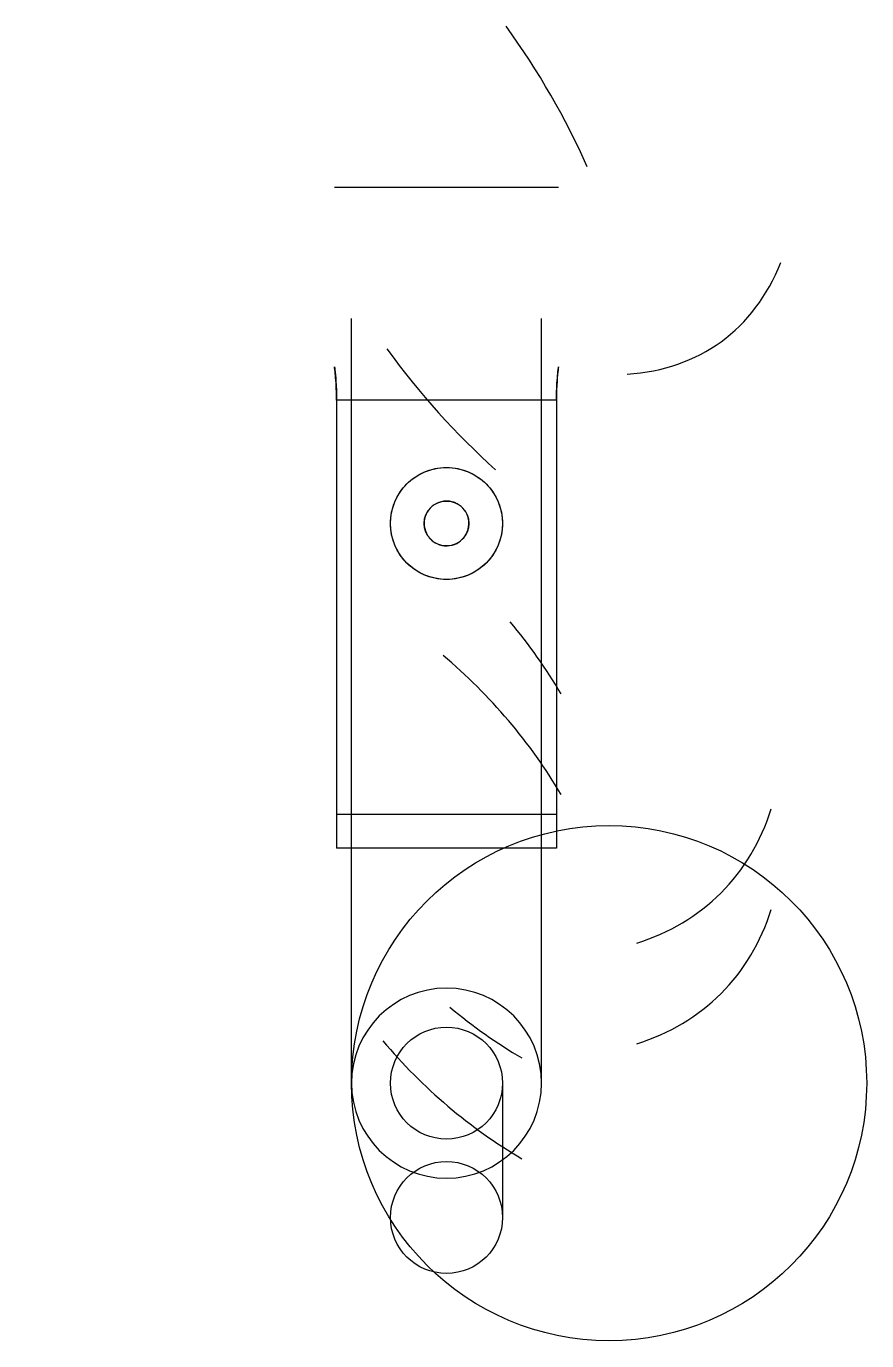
# Model space of a CAD drawing. Header units: millimetres. Extents: x -38 to 38, y -23 to 94.
import ezdxf

# ---------------------------------------------------------------- set-up
doc = ezdxf.new("R2010")
doc.units = ezdxf.units.MM
doc.layers.add('Body', color=7, linetype='CONTINUOUS')

msp = doc.modelspace()

# ---------------------------------------------------------------- linework, layer by layer
at = {"layer": 'Body'}
for p, q in [((10, 80), (-10, 80)), ((10, 80), (-10, 80)), ((-8.49, 0, 8.49), (-8.49, 68.32, 8.49)), ((-8.49, 18.51, -8.49), (-8.49, 68.32, -8.49)), ((-8.49, 0, 8.49), (-8.49, 68.32, 8.49)), ((-8.49, 18.51, -8.49), (-8.49, 68.32, -8.49)), ((8.49, 0, 8.49), (8.49, 68.32, 8.49)), ((8.49, 0, 8.49), (8.49, 68.32, 8.49)), ((8.49, 18.51, -8.49), (8.49, 68.32, -8.49)), ((8.49, 18.51, -8.49), (8.49, 68.32, -8.49)), ((-9.82, 61, 3), (-9.82, 21, 3)), ((-9.82, 61, -3), (-9.82, 24, -3)), ((9.82, 61, 3), (-9.82, 61, 3)), ((-9.82, 61, 3), (-9.82, 21, 3)), ((9.82, 61, 3), (-9.82, 61, 3)), ((9.82, 61, -3), (-9.82, 61, -3)), ((9.82, 61, -3), (-9.82, 61, -3)), ((-9.82, 61, -3), (-9.82, 24, -3)), ((9.82, 61, -3), (9.82, 24, -3)), ((9.82, 61, 3), (9.82, 21, 3)), ((9.82, 61, 3), (9.82, 21, 3)), ((9.82, 61, -3), (9.82, 24, -3)), ((-5, 50, -9.48), (-5, 50, -6)), ((-5, 50, -9.48), (-5, 50, -6)), ((-2, 50, 3), (-2, 50, 9.92)), ((-2, 50, 3), (-2, 50, 9.92)), ((-2, 50, -6), (-2, 50, -3)), ((-2, 50, -6), (-2, 50, -3)), ((9.82, 24, -3), (-9.82, 24, -3)), ((9.82, 24, -3), (-9.82, 24, -3)), ((9.82, 21, 3), (-9.82, 21, 3)), ((9.82, 21, 3), (-9.82, 21, 3)), ((-8.49, 0, -8.49), (-8.49, 9.51, -8.49)), ((-8.49, 0, -8.49), (-8.49, 9.51, -8.49)), ((8.49, 0, -8.49), (8.49, 9.51, -8.49)), ((8.49, 0, -8.49), (8.49, 9.51, -8.49)), ((5, 0), (5, -12)), ((5, 0), (5, -12))]:
    msp.add_line(p, q, dxfattribs=at)
for centre, radius in [((0, 50, -6), 5), ((0, 50, -6), 5), ((0, 50, 3), 2), ((0, 50, 3), 2), ((0, 50, -3), 2), ((0, 50, -6), 2), ((0, 50, -3), 2), ((0, 50, -6), 2), ((0, 0), 5), ((0, 0), 5), ((0, -12), 5), ((0, -12), 5)]:
    msp.add_circle(centre, radius, dxfattribs=at)
for centre, radius, start, end in [((-14.52, 0), 23.01, 0, 0), ((-14.52, 0), 23.01, 0, 0), ((14.52, 0), 23.01, 180, -180), ((14.52, 0), 23.01, 180, -180), ((0, 0, -14.52), 8.49, 0, 180), ((0, 0, -14.52), 8.49, 0, 180), ((0, 0, 14.52), 8.49, -180, 0), ((0, 0, 14.52), 8.49, -180, 0)]:
    msp.add_arc(centre, radius, start, end, dxfattribs=at)
for centre, major_axis, ratio, start_param, end_param in [((-14.52, 80), (24.52, -33.75), 0.587785, -5.06569, -4.712389), ((-14.52, 80), (24.52, -33.75), 0.587785, -5.06569, -4.712389), ((-14.52, 80), (24.52, -33.75), 0.587785, 1.217495, 1.570796), ((-14.52, 80), (24.52, -33.75), 0.587785, 1.217495, 1.570796), ((0, 99.99, -14.52), (24.52, -33.75), 0.587785, -0.353301, -5.929884), ((0, 99.99, -14.52), (24.52, -33.75), 0.587785, -0.353301, -5.929884), ((0, 99.99, 14.52), (24.52, -33.75), 0.587785, 5.929884, 0.353301), ((0, 99.99, 14.52), (24.52, -33.75), 0.587785, 5.929884, 0.353301), ((14.52, 80), (24.52, -33.75), 0.587785, 4.712389, 5.06569), ((14.52, 80), (24.52, -33.75), 0.587785, -1.570796, -1.217495), ((14.52, 80), (24.52, -33.75), 0.587785, -1.570796, -1.217495), ((14.52, 80), (24.52, -33.75), 0.587785, 4.712389, 5.06569), ((-14.52, 27), (24.52, -24.52), 0.707107, 1.217495, 1.448161), ((-14.52, 27), (24.52, -24.52), 0.707107, 1.217495, 1.448161), ((-14.52, 18), (24.52, -24.52), 0.707107, 1.217495, 1.693432), ((-14.52, 18), (24.52, -24.52), 0.707107, 1.217495, 1.693432), ((0, 41.52, 14.52), (24.52, -24.52), 0.707107, 0, 0.353301), ((0, 41.52, 14.52), (24.52, -24.52), 0.707107, 0, 0.353301), ((0, 41.52, 14.52), (24.52, -24.52), 0.707107, 5.929884, 0), ((0, 41.52, 14.52), (24.52, -24.52), 0.707107, 5.929884, 0), ((0, 32.52, 14.52), (24.52, -24.52), 0.707107, 0, 0.353301), ((0, 32.52, 14.52), (24.52, -24.52), 0.707107, 0, 0.353301), ((0, 32.52, 14.52), (24.52, -24.52), 0.707107, 5.929884, 0), ((0, 32.52, 14.52), (24.52, -24.52), 0.707107, 5.929884, 0), ((14.52, 27), (24.52, -24.52), 0.707107, 4.835025, 5.06569), ((14.52, 27), (24.52, -24.52), 0.707107, 4.835025, 5.06569), ((14.52, 18), (24.52, -24.52), 0.707107, 4.589753, 5.06569), ((14.52, 18), (24.52, -24.52), 0.707107, 4.589753, 5.06569)]:
    msp.add_ellipse(centre, major_axis=major_axis, ratio=ratio, start_param=start_param, end_param=end_param, dxfattribs=at)
for points, knots in [([(-10, 64), (-10, 64, 0.61), (-9.98, 63.81, 1.19), (-9.95, 63.52, 1.63), (-9.91, 63.21, 2.11), (-9.88, 62.8, 2.45), (-9.85, 62.36, 2.67), (-9.83, 61.93, 2.89), (-9.82, 61.46, 3), (-9.82, 61, 3)], [0, 0, 0, 0, 0.318692, 0.318692, 0.318692, 0.659346, 0.659346, 0.659346, 1, 1, 1, 1]), ([(-9.82, 61, -3), (-9.82, 61.7, -3), (-9.85, 62.42, -2.76), (-9.9, 63.01, -2.23), (-9.92, 63.28, -1.99), (-9.95, 63.53, -1.66), (-9.97, 63.71, -1.28), (-9.99, 63.89, -0.9), (-10, 64, -0.46), (-10, 64)], [0, 0, 0, 0, 0.519705, 0.519705, 0.519705, 0.759852, 0.759852, 0.759852, 1, 1, 1, 1]), ([(-10, 64), (-10, 64, 0.61), (-9.98, 63.81, 1.19), (-9.95, 63.52, 1.63), (-9.91, 63.21, 2.11), (-9.88, 62.8, 2.45), (-9.85, 62.36, 2.67), (-9.83, 61.93, 2.89), (-9.82, 61.46, 3), (-9.82, 61, 3)], [0, 0, 0, 0, 0.318692, 0.318692, 0.318692, 0.659346, 0.659346, 0.659346, 1, 1, 1, 1]), ([(-9.82, 61, -3), (-9.82, 61.7, -3), (-9.85, 62.42, -2.76), (-9.9, 63.01, -2.23), (-9.92, 63.28, -1.99), (-9.95, 63.53, -1.66), (-9.97, 63.71, -1.28), (-9.99, 63.89, -0.9), (-10, 64, -0.46), (-10, 64)], [0, 0, 0, 0, 0.519705, 0.519705, 0.519705, 0.759852, 0.759852, 0.759852, 1, 1, 1, 1]), ([(9.82, 61, -3), (9.82, 61.7, -3), (9.85, 62.42, -2.76), (9.9, 63.01, -2.23), (9.92, 63.28, -1.99), (9.95, 63.53, -1.66), (9.97, 63.71, -1.28), (9.99, 63.89, -0.9), (10, 64, -0.46), (10, 64)], [0, 0, 0, 0, 0.519705, 0.519705, 0.519705, 0.759852, 0.759852, 0.759852, 1, 1, 1, 1]), ([(10, 64), (10, 64, 0.61), (9.98, 63.81, 1.19), (9.95, 63.52, 1.63), (9.91, 63.21, 2.11), (9.88, 62.8, 2.45), (9.85, 62.36, 2.67), (9.83, 61.93, 2.89), (9.82, 61.46, 3), (9.82, 61, 3)], [0, 0, 0, 0, 0.318692, 0.318692, 0.318692, 0.659346, 0.659346, 0.659346, 1, 1, 1, 1]), ([(9.82, 61, -3), (9.82, 61.7, -3), (9.85, 62.42, -2.76), (9.9, 63.01, -2.23), (9.92, 63.28, -1.99), (9.95, 63.53, -1.66), (9.97, 63.71, -1.28), (9.99, 63.89, -0.9), (10, 64, -0.46), (10, 64)], [0, 0, 0, 0, 0.519705, 0.519705, 0.519705, 0.759852, 0.759852, 0.759852, 1, 1, 1, 1]), ([(10, 64), (10, 64, 0.61), (9.98, 63.81, 1.19), (9.95, 63.52, 1.63), (9.91, 63.21, 2.11), (9.88, 62.8, 2.45), (9.85, 62.36, 2.67), (9.83, 61.93, 2.89), (9.82, 61.46, 3), (9.82, 61, 3)], [0, 0, 0, 0, 0.318692, 0.318692, 0.318692, 0.659346, 0.659346, 0.659346, 1, 1, 1, 1]), ([(-5, 50, -9.48), (-5, 50.63, -9.48), (-4.88, 51.25, -9.51), (-4.64, 51.85, -9.56), (-4.4, 52.45, -9.6), (-4.04, 53.03, -9.67), (-3.54, 53.54, -9.74), (-3.13, 53.94, -9.8), (-2.62, 54.31, -9.87), (-2.01, 54.58, -9.92), (-1.41, 54.84, -9.97), (-0.72, 55, -10), (0, 55, -10)], [0, 0, 0, 0, 0.0694365, 0.0694365, 0.0694365, 0.138873, 0.138873, 0.138873, 0.1944365, 0.1944365, 0.1944365, 0.25, 0.25, 0.25, 0.25]), ([(-5, 50, -9.48), (-5, 50.63, -9.48), (-4.88, 51.25, -9.51), (-4.64, 51.85, -9.56), (-4.4, 52.45, -9.6), (-4.04, 53.03, -9.67), (-3.54, 53.54, -9.74), (-3.13, 53.94, -9.8), (-2.62, 54.31, -9.87), (-2.01, 54.58, -9.92), (-1.41, 54.84, -9.97), (-0.72, 55, -10), (0, 55, -10)], [0, 0, 0, 0, 0.0694365, 0.0694365, 0.0694365, 0.138873, 0.138873, 0.138873, 0.1944365, 0.1944365, 0.1944365, 0.25, 0.25, 0.25, 0.25]), ([(0, 55, -10), (0, 55, -10), (0, 55, -10), (0, 55, -10), (0.72, 55, -10), (1.41, 54.84, -9.97), (2.01, 54.58, -9.92), (2.62, 54.31, -9.87), (3.13, 53.94, -9.8), (3.54, 53.54, -9.74), (4.04, 53.03, -9.67), (4.4, 52.45, -9.6), (4.64, 51.85, -9.56), (4.88, 51.25, -9.51), (5, 50.63, -9.48), (5, 50, -9.48), (5, 49.37, -9.48), (4.88, 48.75, -9.51), (4.64, 48.15, -9.56), (4.4, 47.55, -9.6), (4.04, 46.97, -9.67), (3.54, 46.46, -9.74), (3.13, 46.06, -9.8), (2.62, 45.69, -9.87), (2.01, 45.42, -9.92), (1.41, 45.16, -9.97), (0.72, 45, -10), (0, 45, -10)], [0.25, 0.25, 0.25, 0.25, 0.25, 0.25, 0.25, 0.3055635, 0.3055635, 0.3055635, 0.361127, 0.361127, 0.361127, 0.4305635, 0.4305635, 0.4305635, 0.5, 0.5, 0.5, 0.5694365, 0.5694365, 0.5694365, 0.638873, 0.638873, 0.638873, 0.6944365, 0.6944365, 0.6944365, 0.75, 0.75, 0.75, 0.75]), ([(0, 55, -10), (0, 55, -10), (0, 55, -10), (0, 55, -10), (0.72, 55, -10), (1.41, 54.84, -9.97), (2.01, 54.58, -9.92), (2.62, 54.31, -9.87), (3.13, 53.94, -9.8), (3.54, 53.54, -9.74), (4.04, 53.03, -9.67), (4.4, 52.45, -9.6), (4.64, 51.85, -9.56), (4.88, 51.25, -9.51), (5, 50.63, -9.48), (5, 50, -9.48), (5, 49.37, -9.48), (4.88, 48.75, -9.51), (4.64, 48.15, -9.56), (4.4, 47.55, -9.6), (4.04, 46.97, -9.67), (3.54, 46.46, -9.74), (3.13, 46.06, -9.8), (2.62, 45.69, -9.87), (2.01, 45.42, -9.92), (1.41, 45.16, -9.97), (0.72, 45, -10), (0, 45, -10)], [0.25, 0.25, 0.25, 0.25, 0.25, 0.25, 0.25, 0.3055635, 0.3055635, 0.3055635, 0.361127, 0.361127, 0.361127, 0.4305635, 0.4305635, 0.4305635, 0.5, 0.5, 0.5, 0.5694365, 0.5694365, 0.5694365, 0.638873, 0.638873, 0.638873, 0.6944365, 0.6944365, 0.6944365, 0.75, 0.75, 0.75, 0.75]), ([(-2, 50, 9.92), (-2, 50.55, 9.92), (-1.77, 51.12, 9.94), (-1.27, 51.54, 9.97), (-1.06, 51.72, 9.98), (-0.78, 51.87, 9.99), (-0.47, 51.94, 10), (-0.16, 52.02, 10), (0.18, 52.02, 10), (0.5, 51.94, 9.99), (1.15, 51.77, 9.98), (1.59, 51.32, 9.95), (1.81, 50.85, 9.93), (2.08, 50.27, 9.91), (2.06, 49.61, 9.91), (1.75, 49.04, 9.94), (1.52, 48.61, 9.95), (1.09, 48.22, 9.98), (0.5, 48.06, 9.99), (0.21, 47.99, 10), (-0.11, 47.98, 10), (-0.4, 48.04, 10), (-0.69, 48.1, 9.99), (-0.96, 48.23, 9.98), (-1.18, 48.38, 9.97), (-1.46, 48.59, 9.96), (-1.67, 48.85, 9.94), (-1.8, 49.13, 9.93), (-1.93, 49.41, 9.92), (-2, 49.7, 9.92), (-2, 50, 9.92)], [0, 0, 0, 0, 0.153638, 0.153638, 0.153638, 0.219692, 0.219692, 0.219692, 0.285746, 0.285746, 0.285746, 0.421729, 0.421729, 0.421729, 0.589505, 0.589505, 0.589505, 0.7149, 0.7149, 0.7149, 0.776083, 0.776083, 0.776083, 0.837266, 0.837266, 0.837266, 0.918633, 0.918633, 0.918633, 1, 1, 1, 1]), ([(-2, 50, 9.92), (-2, 50.55, 9.92), (-1.77, 51.12, 9.94), (-1.27, 51.54, 9.97), (-1.06, 51.72, 9.98), (-0.78, 51.87, 9.99), (-0.47, 51.94, 10), (-0.16, 52.02, 10), (0.18, 52.02, 10), (0.5, 51.94, 9.99), (1.15, 51.77, 9.98), (1.59, 51.32, 9.95), (1.81, 50.85, 9.93), (2.08, 50.27, 9.91), (2.06, 49.61, 9.91), (1.75, 49.04, 9.94), (1.52, 48.61, 9.95), (1.09, 48.22, 9.98), (0.5, 48.06, 9.99), (0.21, 47.99, 10), (-0.11, 47.98, 10), (-0.4, 48.04, 10), (-0.69, 48.1, 9.99), (-0.96, 48.23, 9.98), (-1.18, 48.38, 9.97), (-1.46, 48.59, 9.96), (-1.67, 48.85, 9.94), (-1.8, 49.13, 9.93), (-1.93, 49.41, 9.92), (-2, 49.7, 9.92), (-2, 50, 9.92)], [0, 0, 0, 0, 0.153638, 0.153638, 0.153638, 0.219692, 0.219692, 0.219692, 0.285746, 0.285746, 0.285746, 0.421729, 0.421729, 0.421729, 0.589505, 0.589505, 0.589505, 0.7149, 0.7149, 0.7149, 0.776083, 0.776083, 0.776083, 0.837266, 0.837266, 0.837266, 0.918633, 0.918633, 0.918633, 1, 1, 1, 1]), ([(0, 45, -10), (0, 45, -10), (0, 45, -10), (0, 45, -10), (-0.72, 45, -10), (-1.41, 45.16, -9.97), (-2.01, 45.42, -9.92), (-2.62, 45.69, -9.87), (-3.13, 46.06, -9.8), (-3.54, 46.46, -9.74), (-4.04, 46.97, -9.67), (-4.4, 47.55, -9.6), (-4.64, 48.15, -9.56), (-4.88, 48.75, -9.51), (-5, 49.37, -9.48), (-5, 50, -9.48)], [0.75, 0.75, 0.75, 0.75, 0.75, 0.75, 0.75, 0.8055635, 0.8055635, 0.8055635, 0.861127, 0.861127, 0.861127, 0.9305635, 0.9305635, 0.9305635, 1, 1, 1, 1]), ([(0, 45, -10), (0, 45, -10), (0, 45, -10), (0, 45, -10), (-0.72, 45, -10), (-1.41, 45.16, -9.97), (-2.01, 45.42, -9.92), (-2.62, 45.69, -9.87), (-3.13, 46.06, -9.8), (-3.54, 46.46, -9.74), (-4.04, 46.97, -9.67), (-4.4, 47.55, -9.6), (-4.64, 48.15, -9.56), (-4.88, 48.75, -9.51), (-5, 49.37, -9.48), (-5, 50, -9.48)], [0.75, 0.75, 0.75, 0.75, 0.75, 0.75, 0.75, 0.8055635, 0.8055635, 0.8055635, 0.861127, 0.861127, 0.861127, 0.9305635, 0.9305635, 0.9305635, 1, 1, 1, 1])]:
    msp.add_open_spline(points, degree=3, knots=knots, dxfattribs=at)

doc.saveas('drawing.dxf')
